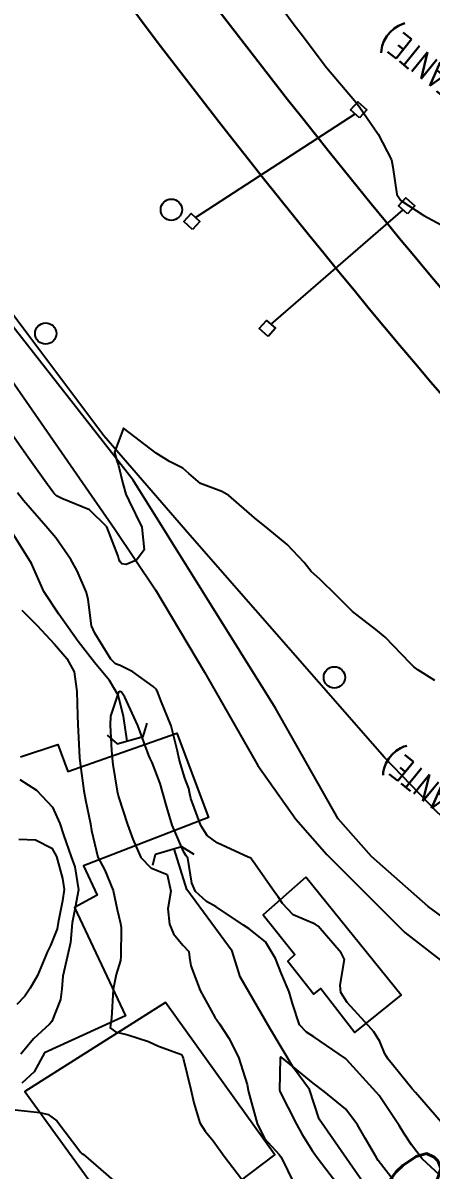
# Model space of a CAD drawing. Header units: metres. Extents: x 318500 to 325275, y 7408834 to 7428799.
# Drawn here: x 322806.8 to 322831.5, y 7421458.7 to 7421528.1 of the extents above; entities that cross this region are included whole.
import ezdxf
from ezdxf.enums import TextEntityAlignment as Align

# ---------------------------------------------------------------- set-up
doc = ezdxf.new("R2010")
doc.units = ezdxf.units.M
doc.header["$MEASUREMENT"] = 0
for name, color, linetype in [('Cotas', 45, 'Continuous'), ('Curvas de Nivel 1m', 11, 'Continuous'), ('Curvas de Nivel 5m', 15, 'Continuous'), ('Divisas', 45, 'Continuous'), ('Edificações', 30, 'Continuous'), ('Hidrografia', 140, 'Continuous'), ('Linha Férrea', 20, 'Continuous'), ('Pontes_Viadutos_Tubos', 190, 'Continuous'), ('Postes', 20, 'Continuous'), ('Pórticos', 45, 'Continuous'), ('TEXTO', 45, 'Continuous'), ('Vias Primárias', 230, 'Continuous'), ('Vias Secundárias', 230, 'Continuous')]:
    doc.layers.add(name, color=color, linetype=linetype)
doc.styles.add('ROMANS', font='romans', dxfattribs={"height": 0.2})
doc.styles.add('Style-STANDARD', font='STANDARD.shx')

msp = doc.modelspace()

# ---------------------------------------------------------------- linework, layer by layer
at = {"layer": 'Curvas de Nivel 1m', "flags": 128}
for points, elevation in [([(322822.091, 7421529.497), (322823.178, 7421528.034), (322823.609, 7421527.473), (322825.14, 7421525.45), (322826.831, 7421523.433), (322827.115, 7421523.073), (322828.266, 7421521.412), (322829.067, 7421519.841), (322829.159, 7421519.399), (322829.402, 7421517.753), (322829.627, 7421517.391), (322831.027, 7421516.47), (322832.865, 7421515.499)], 743), ([(322831.687, 7421488.322), (322830.656, 7421488.967), (322830.423, 7421489.139), (322830.198, 7421489.377), (322828.683, 7421490.95), (322828.116, 7421491.409), (322826.706, 7421492.494), (322825.754, 7421493.44), (322824.73, 7421494.462), (322824.206, 7421494.929), (322823.776, 7421495.464), (322822.756, 7421496.557), (322821.599, 7421497.498), (322820.78, 7421498.177), (322819.228, 7421499.526), (322818.802, 7421499.758), (322817.518, 7421500.26), (322816.813, 7421500.853), (322816.434, 7421501.184), (322815.626, 7421501.578), (322814.827, 7421502.09), (322812.85, 7421503.61), (322812.297, 7421502.149), (322812.445, 7421501.616), (322812.545, 7421501.341), (322812.806, 7421500.251), (322812.985, 7421499.608), (322813.178, 7421499.223), (322813.948, 7421497.598), (322814.109, 7421496.237), (322813.642, 7421495.601), (322813.002, 7421495.343), (322812.738, 7421495.391), (322812.637, 7421495.51), (322812.586, 7421495.612), (322812.517, 7421495.84), (322811.834, 7421497.624), (322810.785, 7421498.657), (322809.12, 7421499.34), (322808.798, 7421499.506), (322808.625, 7421499.672), (322808.082, 7421500.403), (322807.17, 7421501.686), (322806.827, 7421502.164), (322805.756, 7421503.706)], 743), ([(322832.077, 7421461.568), (322830.523, 7421463.368), (322830.324, 7421463.605), (322828.862, 7421465.392), (322828.672, 7421465.714), (322828.361, 7421466.454), (322828.004, 7421467.043), (322827.683, 7421467.41), (322826.391, 7421468.815), (322826.005, 7421469.434), (322825.964, 7421469.877), (322826.235, 7421471.432), (322826.033, 7421471.835), (322824.637, 7421473.448), (322824.452, 7421473.558), (322823.117, 7421474.127), (322822.47, 7421474.827), (322822.216, 7421475.224), (322822.015, 7421475.487), (322820.797, 7421477.214), (322820.598, 7421477.509), (322820.563, 7421477.562), (322820.511, 7421477.59), (322820.393, 7421477.629), (322818.52, 7421478.482), (322817.912, 7421478.93), (322817.529, 7421479.545), (322816.928, 7421481.181), (322816.843, 7421481.556), (322816.794, 7421481.788), (322816.568, 7421482.403), (322816.291, 7421483.278), (322816.218, 7421483.565), (322816.121, 7421484.033), (322815.724, 7421485.573), (322815.112, 7421487.103), (322814.934, 7421487.586), (322814.841, 7421487.786), (322814.644, 7421487.96), (322813.416, 7421488.839), (322812.656, 7421489.225), (322812.364, 7421489.321), (322812.085, 7421489.619), (322811.121, 7421491.196), (322810.917, 7421491.637), (322810.714, 7421493.236), (322810.608, 7421493.642), (322810.038, 7421494.955), (322809.655, 7421495.656), (322808.759, 7421496.957), (322808.137, 7421497.676), (322806.793, 7421499.224), (322806.44, 7421499.695)], 742), ([(322806.703, 7421492.58), (322807.598, 7421491.681), (322808.673, 7421490.514), (322809.424, 7421489.659), (322809.856, 7421488.856), (322810.031, 7421487.649), (322810.07, 7421486.197), (322810.086, 7421485.648), (322810.169, 7421484.063), (322810.19, 7421483.646), (322810.223, 7421483.292), (322810.456, 7421481.642), (322810.552, 7421481.087), (322810.851, 7421479.635), (322810.915, 7421479.243), (322811.289, 7421477.628), (322811.715, 7421476.845), (322812.222, 7421475.614), (322812.463, 7421474.463), (322812.666, 7421473.608), (322812.712, 7421473.342), (322812.684, 7421471.607), (322812.668, 7421471.357), (322812.409, 7421470.513), (322812.229, 7421469.613), (322812.115, 7421467.872), (322812.075, 7421467.614), (322812.05, 7421467.298), (322812.364, 7421467.038), (322813.106, 7421466.859), (322814.359, 7421466.467), (322814.961, 7421466.186), (322816.351, 7421465.676), (322816.394, 7421465.603), (322816.411, 7421465.559), (322816.463, 7421465.444), (322816.916, 7421463.551), (322817.112, 7421462.744), (322817.467, 7421461.542), (322817.789, 7421461.041), (322818.279, 7421460.45), (322818.932, 7421459.523), (322820.244, 7421457.804)], 742), ([(322832.252, 7421458.125), (322830.934, 7421459.363), (322830.278, 7421460.196), (322829.828, 7421460.919), (322829.533, 7421461.381), (322828.317, 7421463.193), (322828.153, 7421463.403), (322826.349, 7421465.373), (322826.286, 7421465.431), (322824.363, 7421466.743), (322823.927, 7421467.018), (322823.495, 7421467.463), (322823.088, 7421468.771), (322822.869, 7421469.473), (322822.416, 7421470.563), (322822.049, 7421471.486), (322821.439, 7421472.494), (322820.448, 7421473.29), (322820.11, 7421473.513), (322818.466, 7421474.621), (322817.876, 7421474.944), (322817.198, 7421475.549), (322816.994, 7421476.059), (322816.74, 7421477.556), (322816.651, 7421477.707), (322816.505, 7421477.925), (322815.797, 7421479.571), (322815.476, 7421480.646), (322815.216, 7421481.58), (322815.062, 7421482.08), (322814.578, 7421483.356), (322814.472, 7421483.591), (322814.389, 7421483.786), (322813.71, 7421485.599), (322812.927, 7421487.316), (322812.73, 7421487.609), (322812.64, 7421487.653), (322812.551, 7421487.611), (322812.071, 7421486.165), (322812.031, 7421485.619), (322812.123, 7421484.081), (322812.158, 7421483.616), (322812.204, 7421483.243), (322812.473, 7421481.611), (322812.555, 7421481.279), (322813.097, 7421479.604), (322813.414, 7421478.704), (322813.894, 7421477.596), (322814.494, 7421476.974), (322815.493, 7421476.578), (322815.711, 7421475.572), (322815.536, 7421474.502), (322815.64, 7421473.572), (322815.866, 7421472.991), (322816.437, 7421472.302), (322816.798, 7421471.919), (322816.852, 7421471.554), (322816.925, 7421471.05), (322817.489, 7421469.544), (322818.376, 7421467.938), (322818.653, 7421467.527), (322819.217, 7421466.666), (322819.804, 7421465.515), (322820.325, 7421463.854), (322820.394, 7421463.509), (322820.415, 7421463.412), (322820.937, 7421461.5), (322821.377, 7421460.589), (322822.271, 7421459.628), (322822.337, 7421459.546), (322822.376, 7421459.478), (322822.486, 7421459.258), (322823.362, 7421457.463)], 741), ([(322806.566, 7421482.326), (322807.579, 7421481.68), (322808.545, 7421480.661), (322809.001, 7421479.663), (322809.211, 7421478.968), (322809.675, 7421477.652), (322809.893, 7421477.048), (322810.129, 7421475.645), (322809.864, 7421474.244), (322809.747, 7421473.651), (322809.633, 7421472.451), (322809.456, 7421471.654), (322809.169, 7421470.42), (322809.116, 7421469.659), (322809.037, 7421469.014), (322808.503, 7421467.668), (322808.368, 7421467.505), (322807.404, 7421466.624), (322806.627, 7421465.686)], 743), ([(322806.515, 7421478.717), (322807.512, 7421478.683), (322808.507, 7421478.169), (322808.787, 7421477.666), (322809.162, 7421476.335), (322809.254, 7421475.658), (322809.154, 7421474.976), (322808.899, 7421473.663), (322808.824, 7421473.285), (322808.429, 7421472.266), (322808.221, 7421471.874), (322808.138, 7421471.673), (322807.636, 7421470.45), (322807.201, 7421469.682), (322806.873, 7421469.205), (322806.385, 7421468.711)], 744), ([(322806.299, 7421462.32), (322807.793, 7421462.172), (322808.296, 7421462.038), (322808.821, 7421461.655), (322810.271, 7421459.735), (322810.319, 7421459.688), (322810.403, 7421459.638), (322812.247, 7421458.044)], 743)]:
    msp.add_lwpolyline(points, dxfattribs=dict(at, elevation=elevation))
at = {"layer": 'Curvas de Nivel 5m', "elevation": 740, "flags": 128}
msp.add_lwpolyline([(322829.712, 7421457.378), (322828.268, 7421459.261), (322828.177, 7421459.401), (322827.478, 7421460.608), (322827.02, 7421461.419), (322826.304, 7421462.373), (322825, 7421463.443), (322824.327, 7421463.939), (322822.443, 7421465.479), (322822.383, 7421465.512), (322822.35, 7421465.516), (322822.328, 7421465.48), (322822.299, 7421463.501), (322822.304, 7421463.48), (322822.319, 7421463.44), (322823.312, 7421461.465), (322823.662, 7421460.838), (322824.274, 7421459.869), (322824.566, 7421459.447), (322825.63, 7421458.056)], dxfattribs=at)
at = {"layer": 'Divisas'}
msp.add_lwpolyline([(322921.79, 7421404.92), (322893.41, 7421426.952), (322866.276, 7421448.624), (322848.102, 7421465.674), (322831.829, 7421480.348), (322828.651, 7421483.657), (322816.855, 7421497.13), (322811.66, 7421503.129), (322807.053, 7421509.282), (322797.718, 7421521.727), (322778.019, 7421549.175), (322764.143, 7421569.822), (322748.729, 7421591.88)], dxfattribs=at)
at = {"layer": 'Edificações'}
for points in [[(322806.621, 7421483.694), (322808.868, 7421484.442), (322809.481, 7421482.809), (322816.086, 7421485.123), (322817.992, 7421480.018), (322810.434, 7421477.092), (322811.251, 7421475.322), (322809.889, 7421474.574), (322812.959, 7421468.025), (322808.056, 7421465.779), (322807.444, 7421464.622), (322806.695, 7421463.941)], [(322819.097, 7421457.399), (322822.001, 7421459.601), (322815.385, 7421468.829), (322806.873, 7421463.424), (322813.182, 7421454.705)]]:
    msp.add_lwpolyline(points, dxfattribs=at)
msp.add_lwpolyline([(322823.886, 7421476.422), (322821.295, 7421474.127), (322823.214, 7421471.729), (322822.803, 7421471.317), (322824.38, 7421469.33), (322824.791, 7421469.673), (322826.848, 7421467), (322829.659, 7421469.262)], close=True, dxfattribs=at)
at = {"layer": 'Hidrografia'}
for points in [[(322813.067, 7421484.651), (322812.847, 7421486.154), (322812.516, 7421487.429), (322811.996, 7421488.327), (322811.098, 7421489.413), (322810.106, 7421490.688), (322808.924, 7421492.342), (322808.026, 7421493.711), (322807.27, 7421495.412), (322804.379, 7421500.034), (322801.839, 7421503.54), (322800.63, 7421506.2), (322798.573, 7421508.98), (322797.606, 7421510.431), (322796.759, 7421512.728), (322795.307, 7421516.113), (322793.614, 7421518.289), (322792.526, 7421520.465), (322791.679, 7421522.037), (322789.985, 7421524.455), (322789.018, 7421525.906), (322788.292, 7421526.268), (322787.945, 7421527.558), (322784.355, 7421532.876)], [(322844.592, 7421439.795), (322842.396, 7421441.92), (322841.2, 7421442.877), (322839.526, 7421443.833), (322837.971, 7421444.909), (322836.895, 7421446.343), (322836.297, 7421447.06), (322835.101, 7421448.375), (322834.503, 7421449.212), (322833.546, 7421450.885), (322833.188, 7421451.841), (322832.59, 7421452.917), (322831.633, 7421454.232), (322829.361, 7421456.144), (322827.687, 7421457.459), (322824.697, 7421461.762), (322824.099, 7421463.555), (322823.142, 7421464.87), (322821.707, 7421467.26), (322819.914, 7421470.368), (322819.435, 7421471.922), (322816.675, 7421475.659), (322815.916, 7421478.137)]]:
    msp.add_lwpolyline(points, dxfattribs=at)
at = {"layer": 'Linha Férrea'}
for points in [[(322143.825, 7422393.254, 0.177055), (322348.62, 7422102.056), (322434.806, 7422041.149, -0.110991), (322629.993, 7421830.678), (322682.61, 7421743.599), (322746.773, 7421641.593), (322762.264, 7421616.034), (322784.09, 7421580.598, 0.089131), (322895.412, 7421449.131), (322994.737, 7421367.338, -0.08158), (323134.171, 7421212.836), (323192.504, 7421114.159, 0.09806), (323348.116, 7420944.919), (323507.932, 7420825.984), (323699.619, 7420681.705), (323733.067, 7420655.668, -0.104587), (323843.705, 7420529.863, -0.339852), (323771.4, 7420065.587)], [(323771.4, 7420065.587, 0.339852), (323843.705, 7420529.863, 0.104587), (323733.067, 7420655.668), (323699.619, 7420681.705), (323507.932, 7420825.984), (323348.116, 7420944.919, -0.09806), (323192.504, 7421114.159), (323134.171, 7421212.836, 0.08158), (322994.737, 7421367.338), (322895.412, 7421449.131, -0.089131), (322784.09, 7421580.598), (322762.264, 7421616.034), (322746.773, 7421641.593), (322682.61, 7421743.599), (322629.993, 7421830.678, 0.110991), (322434.806, 7422041.149), (322348.62, 7422102.056, -0.177055), (322143.825, 7422393.254)], [(322140.246, 7422392.292, 0.177815), (322346.493, 7422099.021), (322440.925, 7422031.999, -0.098061), (322613.888, 7421848.216), (322683.948, 7421733.892), (322746.506, 7421634.335), (322780.475, 7421578.692, 0.094269), (322901.272, 7421438.87), (322999.189, 7421358.366, -0.08072), (323136.386, 7421201.409), (323184.599, 7421119.369, 0.102464), (323355.759, 7420933.913), (323510.091, 7420819.318), (323694.288, 7420680.697, -0.007988), (323738.117, 7420646.682, -0.098634), (323840.146, 7420527.887, -0.339824), (323768.602, 7420068.543)], [(323768.602, 7420068.543, 0.339824), (323840.146, 7420527.887, 0.098634), (323738.117, 7420646.682, 0.007988), (323694.288, 7420680.697), (323510.091, 7420819.318), (323355.759, 7420933.913, -0.102464), (323184.599, 7421119.369), (323136.386, 7421201.409, 0.08072), (322999.189, 7421358.366), (322901.272, 7421438.87, -0.094269), (322780.475, 7421578.692), (322746.506, 7421634.335), (322683.948, 7421733.892), (322613.888, 7421848.216, 0.098061), (322440.925, 7422031.999), (322346.493, 7422099.021, -0.177815), (322140.246, 7422392.292)]]:
    msp.add_lwpolyline(points, format="xyb", dxfattribs=at)
at = {"layer": 'Pontes_Viadutos_Tubos'}
for points in [[(322811.858, 7421485.001), (322812.457, 7421484.477), (322814.031, 7421484.926), (322814.271, 7421485.73)], [(322814.63, 7421477.138), (322814.78, 7421477.812), (322816.353, 7421478.261), (322817.102, 7421477.812)]]:
    msp.add_lwpolyline(points, dxfattribs=at)
at = {"layer": 'Postes'}
for centre in [(322815.746, 7421516.826), (322808.142, 7421509.333), (322825.612, 7421488.51)]:
    msp.add_circle(centre, 0.645, dxfattribs=at)
at = {"layer": 'Pórticos'}
for points in [[(322827.134, 7421522.392), (322826.599, 7421522.87), (322827.039, 7421523.363), (322827.574, 7421522.885)], [(322830.039, 7421516.581), (322829.504, 7421517.059), (322829.944, 7421517.552), (322830.479, 7421517.074)], [(322817.034, 7421515.632), (322816.499, 7421516.11), (322816.938, 7421516.603), (322817.473, 7421516.125)], [(322821.601, 7421509.154), (322821.066, 7421509.631), (322821.506, 7421510.124), (322822.041, 7421509.647)]]:
    msp.add_lwpolyline(points, close=True, dxfattribs=at)
for points in [[(322817.206, 7421516.364), (322826.866, 7421522.631)], [(322821.774, 7421509.885), (322829.772, 7421516.82)]]:
    msp.add_lwpolyline(points, dxfattribs=at)
at = {"layer": 'Vias Primárias'}
for points in [[(323715.644, 7420145.548, 0), (323709.04, 7420132.939)], [(323831.088, 7420001.787, 0), (323833.844, 7420008.443, 0.220888)]]:
    msp.add_lwpolyline(points, format="xyb", dxfattribs=at)
at = {"layer": 'Vias Secundárias'}
for points in [[(322930.549, 7421397.518), (322916.002, 7421408.391), (322892.069, 7421427.137), (322871.171, 7421444.613), (322856.612, 7421457.019), (322849.402, 7421463.468), (322845.593, 7421465.503), (322838.762, 7421469.17), (322831.283, 7421474.63), (322827.867, 7421477.664), (322825.843, 7421479.94), (322822.048, 7421486.641), (322813.429, 7421500.452), (322805.207, 7421510.947), (322791.908, 7421528.931), (322774.187, 7421553.865), (322754.228, 7421583.85)], [(322779.648, 7421542.503), (322789.998, 7421527.913), (322803.021, 7421510.897), (322812.321, 7421497.48), (322814.781, 7421493.812), (322817.747, 7421488.826), (322820.983, 7421483.166), (322823.275, 7421479.932), (322825.163, 7421477.776), (322829.882, 7421473.059), (322834.736, 7421469.286)]]:
    msp.add_lwpolyline(points, dxfattribs=at)

# ---------------------------------------------------------------- texts
at = {"layer": 'Cotas', "style": 'Style-STANDARD'}
msp.add_text('740', height=4, rotation=133.6391, dxfattribs=at).set_placement((322832.469, 7421455.709, 740), align=Align.MIDDLE_CENTER)
at = {"layer": 'TEXTO', "style": 'ROMANS', "width": 0.8}
for s, rotation, p in [('Fundo=737,730 (SEÇÃO MONTANTE)', 141.18144, (322851.927, 7421509.739)), ('Fundo=737,389 (SEÇÃO JUSANTE)', 141, (322850.946, 7421466.768))]:
    msp.add_text(s, height=1.5, rotation=rotation, dxfattribs=at).set_placement(p)

doc.saveas('drawing.dxf')
